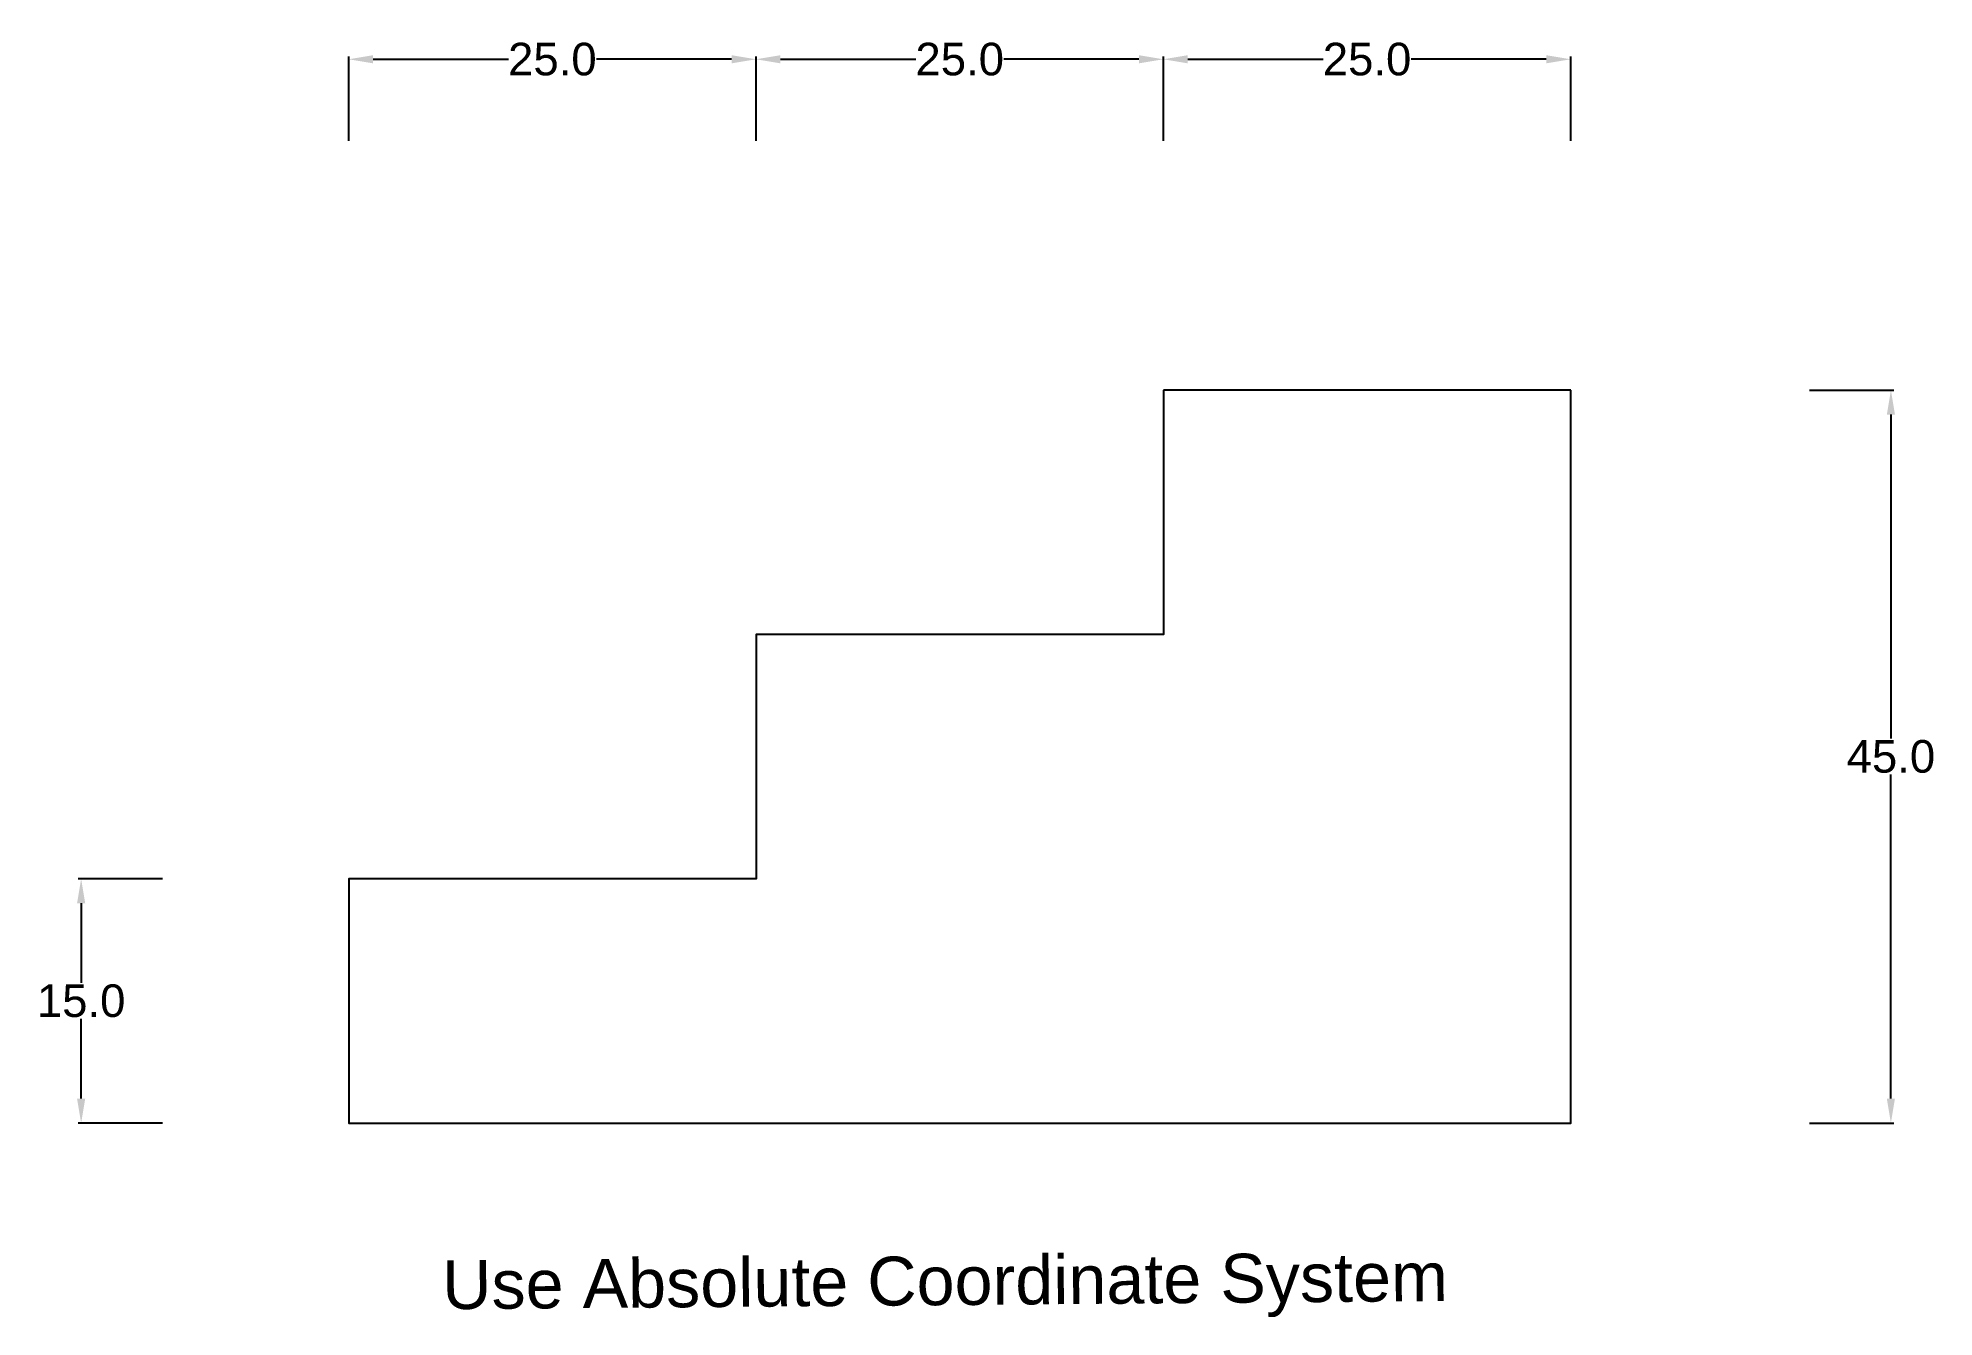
# Model space of a CAD drawing. Header units: millimetres. Extents: x -19 to 97, y -12 to 67.
import ezdxf

# ---------------------------------------------------------------- set-up
doc = ezdxf.new("R2010")
doc.units = ezdxf.units.MM
doc.header["$MEASUREMENT"] = 0
doc.styles.get("Standard").update_dxf_attribs({"font": 'arial.ttf'})
doc.dimstyles.new('krishna', dxfattribs={"dimtxt": 2, "dimasz": 1.5, "dimexe": 0.18, "dimexo": 0.0625, "dimgap": 0.09, "dimtad": 0, "dimtih": 1, "dimtoh": 1, "dimdec": 4, "dimzin": 0, "dimdsep": 46, "dimtxsty": 'Standard', "dimcen": 0.09, "dimadec": 0, "dimazin": 0, "dimtfac": 1, "dimtdec": 4, "dimtofl": 0, "dimtmove": 0, "dimatfit": 3, "dimfxl": 5, "dimfxlon": 1, "dimtolj": 1, "dimtzin": 0, "dimarcsym": 0})

# ---------------------------------------------------------------- blocks, each defined once
blk = doc.blocks.new('*D1')
at = {"color": 0, "lineweight": -2, "transparency": 16777216}
for p, q in [((0, 60.31), (0, 65.49)), ((1.5, 65.31), (9.8, 65.31)), ((23.5, 65.31), (15.2, 65.31)), ((25, 60.31), (25, 65.49))]:
    blk.add_line(p, q, dxfattribs=at)
at = {"color": 0, "transparency": 16777216}
for points in [[(1.5, 65.56), (1.5, 65.06), (0, 65.31)], [(23.5, 65.56), (23.5, 65.06), (25, 65.31)]]:
    blk.add_solid(points, dxfattribs=at)
at = {"layer": 'Defpoints', "color": 0, "transparency": 16777216}
for p in [(25, 65.31), (0, 15), (25, 15)]:
    blk.add_point(p, dxfattribs=at)
at = {"color": 0, "transparency": 16777216, "insert": (12.5, 65.31), "char_height": 2, "attachment_point": 5}
blk.add_mtext('\\A1;25.0', dxfattribs=at)
blk = doc.blocks.new('*D2')
at = {"color": 0, "lineweight": -2, "transparency": 16777216}
for p, q in [((25, 60.31), (25, 65.49)), ((26.5, 65.31), (34.8, 65.31)), ((48.5, 65.31), (40.2, 65.31)), ((50, 60.31), (50, 65.49))]:
    blk.add_line(p, q, dxfattribs=at)
at = {"color": 0, "transparency": 16777216}
for points in [[(26.5, 65.56), (26.5, 65.06), (25, 65.31)], [(48.5, 65.56), (48.5, 65.06), (50, 65.31)]]:
    blk.add_solid(points, dxfattribs=at)
at = {"layer": 'Defpoints', "color": 0, "transparency": 16777216}
for p in [(50, 65.31), (25, 30), (50, 30)]:
    blk.add_point(p, dxfattribs=at)
at = {"color": 0, "transparency": 16777216, "insert": (37.5, 65.31), "char_height": 2, "attachment_point": 5}
blk.add_mtext('\\A1;25.0', dxfattribs=at)
blk = doc.blocks.new('*D3')
at = {"color": 0, "lineweight": -2, "transparency": 16777216}
for p, q in [((50, 60.31), (50, 65.49)), ((51.5, 65.31), (59.8, 65.31)), ((73.5, 65.31), (65.2, 65.31)), ((75, 60.31), (75, 65.49))]:
    blk.add_line(p, q, dxfattribs=at)
at = {"color": 0, "transparency": 16777216}
for points in [[(51.5, 65.56), (51.5, 65.06), (50, 65.31)], [(73.5, 65.56), (73.5, 65.06), (75, 65.31)]]:
    blk.add_solid(points, dxfattribs=at)
at = {"layer": 'Defpoints', "color": 0, "transparency": 16777216}
for p in [(75, 65.31), (50, 45), (75, 45)]:
    blk.add_point(p, dxfattribs=at)
at = {"color": 0, "transparency": 16777216, "insert": (62.5, 65.31), "char_height": 2, "attachment_point": 5}
blk.add_mtext('\\A1;25.0', dxfattribs=at)
blk = doc.blocks.new('*D4')
at = {"color": 0, "lineweight": -2, "transparency": 16777216}
for p, q in [((-11.42, 15), (-16.6, 15)), ((-16.42, 13.5), (-16.42, 8.61)), ((-16.42, 1.5), (-16.42, 6.39)), ((-11.42, 0), (-16.6, 0))]:
    blk.add_line(p, q, dxfattribs=at)
at = {"color": 0, "transparency": 16777216}
for points in [[(-16.67, 13.5), (-16.17, 13.5), (-16.42, 15)], [(-16.67, 1.5), (-16.17, 1.5), (-16.42, 0)]]:
    blk.add_solid(points, dxfattribs=at)
at = {"layer": 'Defpoints', "color": 0, "transparency": 16777216}
for p in [(0, 15), (0, 0), (-16.42, 0)]:
    blk.add_point(p, dxfattribs=at)
at = {"color": 0, "transparency": 16777216, "insert": (-16.42, 7.5), "char_height": 2, "attachment_point": 5}
blk.add_mtext('\\A1;15.0', dxfattribs=at)
blk = doc.blocks.new('*D5')
at = {"color": 0, "lineweight": -2, "transparency": 16777216}
for p, q in [((89.65, 45), (94.83, 45)), ((94.65, 43.5), (94.65, 23.61)), ((94.65, 1.5), (94.65, 21.39)), ((89.65, 0), (94.83, 0))]:
    blk.add_line(p, q, dxfattribs=at)
at = {"color": 0, "transparency": 16777216}
for points in [[(94.4, 43.5), (94.9, 43.5), (94.65, 45)], [(94.4, 1.5), (94.9, 1.5), (94.65, 0)]]:
    blk.add_solid(points, dxfattribs=at)
at = {"layer": 'Defpoints', "color": 0, "transparency": 16777216}
for p in [(75, 45), (75, 0), (94.65, 0)]:
    blk.add_point(p, dxfattribs=at)
at = {"color": 0, "transparency": 16777216, "insert": (94.65, 22.5), "char_height": 2, "attachment_point": 5}
blk.add_mtext('\\A1;45.0', dxfattribs=at)

msp = doc.modelspace()

# ---------------------------------------------------------------- linework, layer by layer
msp.add_line((75, 45), (50, 45))
msp.add_lwpolyline([(50, 45), (50, 30), (25, 30), (25, 15), (0, 15), (0, 0), (75, 0), (75, 45)])

# ---------------------------------------------------------------- texts
msp.add_text('Use Absolute Coordinate System', height=3, rotation=0.4723).set_placement((5.75, -11.43))

# ---------------------------------------------------------------- dimensions: what is measured, and where the dimension line sits
for base, p1, p2, picture, middle in [((25, 65.31), (0, 15), (25, 15), '*D1', (12.5, 65.31)), ((50, 65.31), (25, 30), (50, 30), '*D2', (37.5, 65.31)), ((75, 65.31), (50, 45), (75, 45), '*D3', (62.5, 65.31))]:
    dim = msp.add_linear_dim(base=base, p1=p1, p2=p2, dimstyle='krishna', override={"dimdec": 1})
    dim.commit()
    dim.dimension.update_dxf_attribs({"geometry": picture, "text_midpoint": middle})
for base, p1, p2, picture, middle in [((94.65, 0), (75, 45), (75, 0), '*D5', (94.65, 22.5)), ((-16.42, 0), (0, 15), (0, 0), '*D4', (-16.42, 7.5))]:
    dim = msp.add_linear_dim(base=base, p1=p1, p2=p2, angle=90, dimstyle='krishna', override={"dimdec": 1})
    dim.commit()
    dim.dimension.update_dxf_attribs({"geometry": picture, "text_midpoint": middle})

doc.saveas('drawing.dxf')
